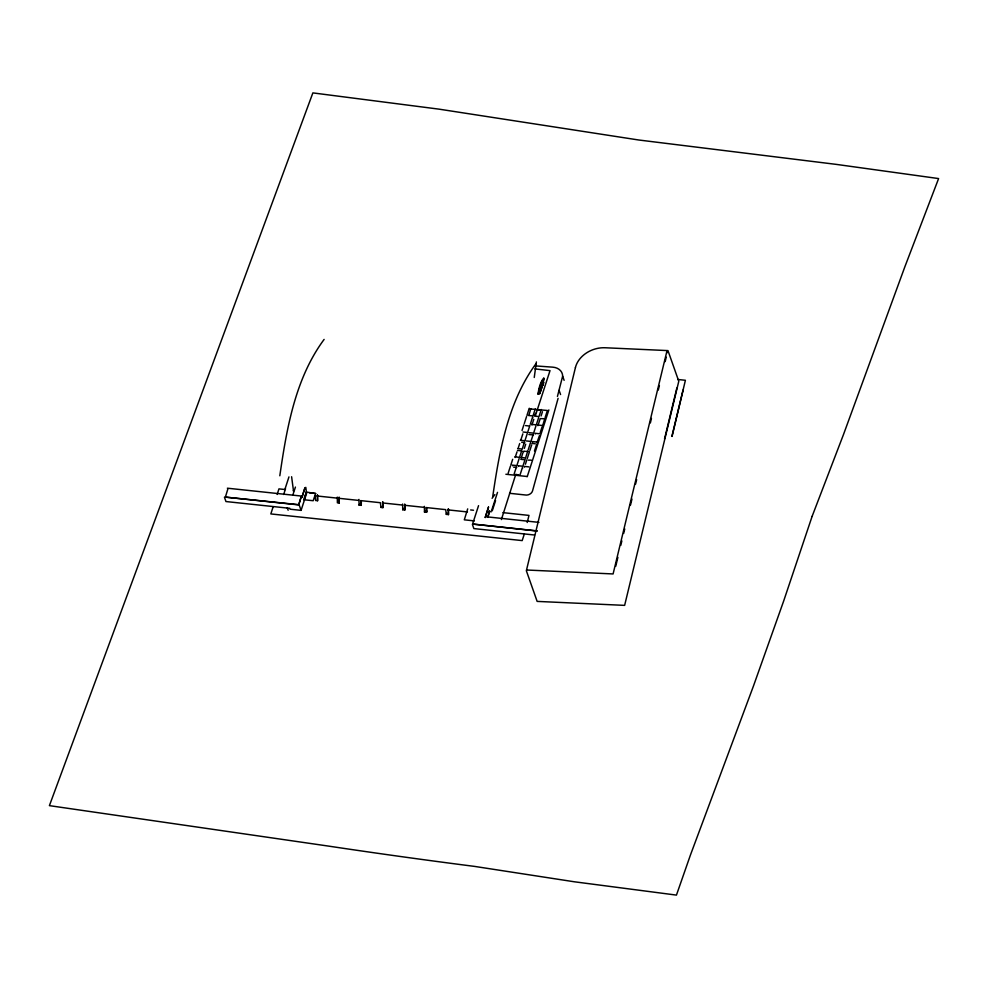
<?xml version="1.0" encoding="UTF-8"?>
<svg xmlns="http://www.w3.org/2000/svg" width="988" height="988" viewBox="0 0 988 988"><rect width="100%" height="100%" fill="white"/><g stroke="black" fill="none" stroke-linecap="round" stroke-linejoin="round"><path stroke-width="1.48" d="M540.572 389.173L540.424 391.767L540.646 388.469L540.374 389.149M540.053 387.839L539.646 388.778L540.35 387.864M540.411 387.827C541.486 389.556 540.238 387.864 539.93 389.42L540.498 391.038L539.732 389.396L540.621 387.852M279.814 475.784C286.681 428.644 295.116 378.589 324.113 339.415M492.802 496.087C499.533 450.466 507.98 402.24 535.669 364.127M534.249 377.478L536.385 361.929M539.485 391.828L538.534 392.446M538.682 392.878L538.732 392.471A16.512 5.483 -82.5 0 1 543.375 379.553L543.042 382.06M543.524 379.874C544.413 374.341 543.264 384.567 543.178 381.442M543.227 381.59L543.462 379.8M540.609 389.062L541.338 389.062L540.72 387.197L541.35 385.456L540.312 386.506M672.075 436.375L685.4 380.281L677.805 379.478M615.722 566.309L617.883 557.343M620.773 545.388L621.86 540.905M623.663 533.434L624.737 528.951M630.517 505.053L631.962 499.076M635.568 484.132L636.655 479.649M650.376 422.889L651.45 418.406M658.304 390.013L659.391 385.542M665.171 361.633L666.245 357.15M664.529 438.981L676.842 388.037M671.877 436.424L683.091 390.013M557.43 396.435L562.654 376.156A13.091 10.325 -19.4 0 0 552.811 367.166L534.792 365.856M527.209 522.491L528.988 515.403L502.917 512.636M558.096 398.349L532.544 490.875A5.619 4.434 -19.4 0 1 526.382 495.087L509.561 493.296M298.709 504.893L301.217 496.705L298.709 504.893L225.375 497.112L227.882 488.937M273.083 506.98L270.823 513.933L522.183 540.597L524.381 533.829M277.146 494.445L278.962 488.875L285.1 489.529M285.186 488.492L288.953 476.895M283.667 494.482L285.532 488.739M293.436 490.48L293.522 491.16L291.608 476.735M292.831 495.062L295.424 487.072M304.934 488.084L301.908 497.409L304.872 487.887M306.329 492.073L304.008 499.755L313.184 500.718L315.641 493.506L306.329 492.073L304.032 499.755M224.437 497.211L225.956 501.546L289.78 508.314L290.102 509.203L301.081 510.376L306.601 493.358L305.798 487.331M467.695 508.882L464.298 519.824L474.339 520.898M478.55 505.658L472.425 524.505L473.857 528.58L534.52 535.014M487.751 516.885L489.603 511.204L488.949 511.142M491.641 510.463L497.52 492.357M492.246 510.845L495.556 500.644M508.153 473.24L510.45 466.175M510.845 464.965L512.673 459.309M522.047 430.447L523.887 424.803M524.282 423.593L526.579 416.528M526.975 415.318L529.272 408.254M515.168 457.481L517.008 451.837M518.317 447.799L519.688 443.563M520.997 439.524L522.837 433.868M529.062 414.701L530.791 408.723M514.168 473.882L516.452 466.818M519.145 458.543L516.848 465.607L512.253 465.113L512.476 465.756M521.837 450.256L519.54 457.333L514.933 456.839M524.517 441.982L522.232 449.058L517.626 448.564M527.209 433.707L524.912 440.772L520.318 440.29M529.901 425.433L527.604 432.497L522.998 432.015M530.297 424.223L532.581 417.158L532.816 417.813M535.274 408.884L532.977 415.948L528.382 415.466M521.182 458.123L522.837 453.023M522.973 451.677L524.492 451.17M524.319 448.441L525.702 444.192M531.927 425.025L533.767 419.369M534.903 414.96L535.768 413.194M501.385 519.577L515.662 474.722M536.249 413.033L550.02 370.624L534.841 368.894M520.17 474.512L522.467 467.448L522.689 468.102M525.159 459.173L522.862 466.237L518.255 465.756L518.49 466.398M527.839 450.899L525.542 457.963L520.948 457.481M528.234 449.688L530.531 442.624L530.754 443.266M533.224 434.35L530.927 441.414L526.32 440.932M535.904 426.075L533.619 433.139L529.012 432.658M538.596 417.801L536.299 424.865L531.705 424.371M541.288 409.526L538.991 416.59L534.385 416.096M525.418 464.212L526.789 459.976M527.184 458.765L529.482 451.701M529.877 450.491L531.705 444.835M537.941 425.655L540.238 418.591L544.721 418.764L542.536 426.149M541.091 415.973L542.461 411.737M537.052 442.377L539.46 435.634M540.201 432.682L542.029 427.038M545.117 417.554L547.414 410.489L529.494 408.896M527.197 476.735L548.871 409.909M487.887 517.416L489.603 511.204L491.184 511.87M538.485 392.841L539.497 391.137L539.93 393.15C539.189 393.99 539.917 391.223 538.028 394.101A17.339 5.755 -82.5 0 1 543.758 378.132M540.708 385.419L541.955 382.01L539.411 389.655L540.251 387.049L539.868 388.111M539.411 389.655L539.843 388.803M539.609 389.68L539.769 388.593M540.152 387.901L540.72 387.197M540.238 387.296L542.486 381.726L542.708 384.777L541.955 383.183L542.708 384.777M539.287 391.804L539.609 390.309L539.695 393.804M540.226 389.136L541.189 389.667L542.017 387.345L541.461 384.591L542.103 387.086L541.313 388.161L541.35 386.209L541.313 388.161M542.14 384.851L541.955 383.183M540.201 389.63L540.51 388.469M539.497 393.78L539.893 391.446L540.424 391.767M542.486 381.726L543.696 382.64L542.634 385.629L542.634 383.072M542.103 387.086L541.72 385.332L541.189 389.667M543.277 383.245L543.696 382.64M541.103 389.037L540.448 387.086M317.58 500.718L317.481 495.025L317.58 500.718L315.641 500.508L315.011 495.778M339.242 503.016L339.131 497.322L339.242 503.016L337.39 502.818L337.291 497.125M361.336 501.077L361.25 505.35L359.076 505.115L358.977 499.422M359.076 505.115L359.607 504.164M382.887 507.634L382.776 501.953L382.887 507.634L380.985 507.437L380.355 502.707L360.632 500.607L361.25 505.35M380.985 507.437L381.504 506.486M404.845 509.969L404.747 504.288L404.845 509.969L402.746 509.746L402.635 504.053M402.746 509.746L403.203 508.326M426.655 508.005L427.1 511.315L426.569 512.278L424.494 512.056L424.383 506.362M424.494 512.056L424.951 510.635M448.478 514.6L448.379 508.906L448.478 514.6L446.329 514.365L445.699 509.635L425.952 507.536L426.569 512.278M446.329 514.365L446.786 512.957M539.362 392.483L538.028 394.101M492.086 498.298L494.865 494.568M536.002 414.824L535.187 415.009M524.072 451.553L523.245 451.738M527.431 570.051L613.091 573.942L666.863 351.345L667.332 352.667M538.448 409.847L541.399 409.847M537.707 425.013L542.313 425.507M525.53 425.593L528.592 425.914M539.621 433.781L535.027 433.287L535.249 433.942M528.852 434.51L533.446 434.992M536.929 442.056L532.334 441.562L532.557 442.216M521.689 442.303L524.751 442.636M532.174 443.427L535.237 443.748M517.465 450.417L520.528 450.75M525.678 451.294L528.074 451.541M520.787 459.334L523.85 459.655M528.321 460.136L531.285 460.136M528.864 466.879L524.27 466.385L524.492 467.04M513.624 467.139L516.687 467.46M518.861 475.006L515.687 474.351M505.881 474.252L526.913 476.475M309.516 492.851L315.641 493.506M470.659 509.956L473.511 510.253M316.963 495.976L336.772 498.076M338.612 498.273L358.459 500.385M382.257 502.904L402.116 505.016M404.216 505.239L423.864 507.326M447.848 509.87L467.448 511.945M227.364 488.196L302.167 496.137L302.575 497.285L301.834 497.211M485.775 516.724L538.929 522.368M298.635 504.67L225.375 497.112M537.064 530.889L472.968 524.097L537.114 531.038M540.844 386.839L541.152 385.431M541.72 385.332L542.634 385.629M541.461 384.591L542.338 384.875M541.757 381.986L542.511 384.752M539.411 390.285L540.473 391.125M562.654 376.156L564.123 380.331M559.109 390.371L560.579 394.545M536.768 443.908L534.471 450.973M299.241 505.152L301.081 510.376M287.249 507.684L288.15 510.24M575.448 367.45L526.345 570.731L537.139 601.396L624.638 605.372L678.781 381.282L667.974 350.604L605.002 347.751A25.737 20.303 -19.4 0 0 575.448 367.45M488.517 507.066L485.219 517.49L488.517 507.066M812.099 516.403L783.645 601.087L753.412 686.166L690.489 854.879L676.447 895.103L574.324 881.778L474.487 866.39A4207.843 2162.769 20.3 0 1 328.695 846.123L49.4 805.64L312.875 92.897L439.03 109.149L638.742 140L836.157 164.366L938.6 178.569L904.835 266.859L843.48 434.559L812.099 516.403"/></g></svg>
